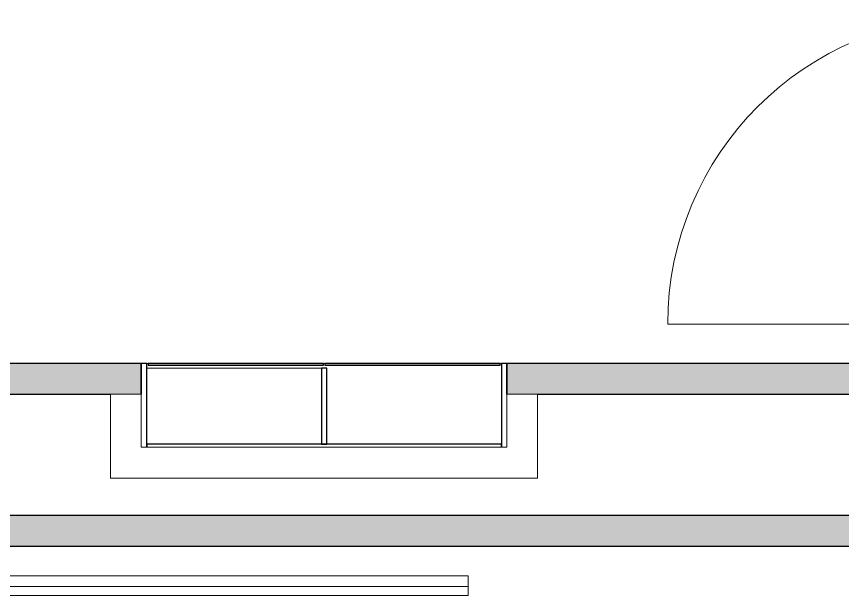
# Model space of a CAD drawing. Header units: millimetres. Extents: x 155927 to 326028, y -36033 to 97293.
# Drawn here: x 180163 to 182875, y 26146 to 28046 of the extents above; entities that cross this region are included whole.
import ezdxf

# ---------------------------------------------------------------- set-up
doc = ezdxf.new("R2010")
doc.units = ezdxf.units.MM
doc.header["$MEASUREMENT"] = 0
for name, color, linetype, lineweight in [('A-DOOR', 4, 'CONTINUOUS', 9), ('A-GENM', 8, 'CONTINUOUS', 9), ('A-WALL-PATT', 7, 'CONTINUOUS', 9), ('I-FURN', 8, 'CONTINUOUS', 9), ('I-WALL', 7, 'CONTINUOUS', 9)]:
    doc.layers.add(name, color=color, linetype=linetype, lineweight=lineweight)

msp = doc.modelspace()

# ---------------------------------------------------------------- hatches: boundary and pattern name
at = {"layer": 'A-GENM'}
h = msp.add_hatch(color=256, dxfattribs=at)
h.paths.add_polyline_path([(180594.7, 26901.6), (181170.7, 26901.6), (181170.7, 26907.6), (180594.7, 26907.6)], flags=0)
h.paths.add_polyline_path([(181174.7, 26901.6), (181750.7, 26901.6), (181750.7, 26907.6), (181174.7, 26907.6)], flags=0)
at = {"layer": 'A-WALL-PATT'}
h = msp.add_hatch(color=256, dxfattribs=at)
h.paths.add_polyline_path([(183401.8, 26806.6), (183502.8, 26806.6), (183502.8, 26907.6), (181772.7, 26907.6), (181772.7, 26806.6), (181873.7, 26806.6)], flags=0)
h.paths.add_polyline_path([(180471.7, 26806.6), (180572.7, 26806.6), (180572.7, 26907.6), (174439.7, 26907.6), (174439.7, 26806.6), (179317, 26806.6)], flags=0)
msp.add_hatch(color=256, dxfattribs=at).paths.add_polyline_path([(183502.8, 26307.6), (183502.8, 26408.6), (174561.2, 26408.6), (174561.2, 26307.6), (181743.4, 26307.6)], flags=0)

# ---------------------------------------------------------------- linework, layer by layer
at = {"layer": 'A-DOOR'}
msp.add_line((183310.8, 27036.4), (182300.8, 27036.4), dxfattribs=at)
msp.add_arc((183310.8, 27036.4), 1010, 90, 180, dxfattribs=at)
at = {"layer": 'A-GENM', "lineweight": 30}
for p, q in [((180590.7, 26907.6), (180572.7, 26907.6)), ((180572.7, 26907.6), (180572.7, 26806.6)), ((180590.7, 26632.1), (180590.7, 26907.6)), ((181170.7, 26907.6), (180594.7, 26907.6)), ((180594.7, 26907.6), (180594.7, 26901.6)), ((180594.7, 26901.6), (181170.7, 26901.6)), ((181170.7, 26901.6), (181170.7, 26907.6)), ((181750.7, 26907.6), (181174.7, 26907.6)), ((181174.7, 26907.6), (181174.7, 26901.6)), ((181174.7, 26901.6), (181750.7, 26901.6)), ((181750.7, 26901.6), (181750.7, 26907.6)), ((181772.7, 26907.6), (181754.7, 26907.6)), ((181754.7, 26907.6), (181754.7, 26632.1)), ((181772.7, 26806.6), (181772.7, 26907.6)), ((181181.7, 26892.1), (181163.7, 26892.1)), ((181163.7, 26892.1), (181163.7, 26642.1)), ((181181.7, 26642.1), (181181.7, 26892.1)), ((181754.7, 26642.1), (180590.7, 26642.1)), ((180590.7, 26642.1), (180590.7, 26632.1)), ((181163.7, 26642.1), (181181.7, 26642.1)), ((181754.7, 26632.1), (181754.7, 26642.1))]:
    msp.add_line(p, q, dxfattribs=at)
at = {"layer": 'A-GENM'}
for p, q in [((180590.7, 26907.6), (180594.7, 26907.6)), ((181170.7, 26907.6), (181174.7, 26907.6)), ((181750.7, 26907.6), (181754.7, 26907.6)), ((180590.7, 26892.1), (181163.7, 26892.1))]:
    msp.add_line(p, q, dxfattribs=at)
at = {"layer": 'I-FURN'}
for p, q in [((181645.5, 26210.6), (179245.5, 26210.6)), ((181645.5, 26175.6), (181645.5, 26210.6)), ((179245.5, 26175.6), (181645.5, 26175.6)), ((179245.5, 26175.6), (181645.5, 26175.6)), ((181645.5, 26175.6), (181645.5, 26145.6)), ((181645.5, 26145.6), (179245.5, 26145.6))]:
    msp.add_line(p, q, dxfattribs=at)
at = {"layer": 'I-WALL', "lineweight": 30}
for p, q in [((180572.7, 26907.6), (174439.7, 26907.6)), ((180572.7, 26806.6), (180572.7, 26907.6)), ((183310.8, 26907.6), (181772.7, 26907.6)), ((181772.7, 26907.6), (181772.7, 26806.6)), ((174561.2, 26806.6), (180471.7, 26806.6)), ((181873.7, 26806.6), (183401.8, 26806.6)), ((183401.8, 26408.6), (174561.2, 26408.6)), ((174561.2, 26307.6), (183502.8, 26307.6))]:
    msp.add_line(p, q, dxfattribs=at)
at = {"layer": 'I-WALL'}
for p, q in [((180471.7, 26531.1), (180471.7, 26806.6)), ((180572.7, 26806.6), (180471.7, 26806.6)), ((180572.7, 26806.6), (180572.7, 26632.1)), ((181772.7, 26632.1), (181772.7, 26806.6)), ((181873.7, 26806.6), (181772.7, 26806.6)), ((181873.7, 26806.6), (181873.7, 26531.1)), ((180572.7, 26632.1), (181772.7, 26632.1)), ((180471.7, 26531.1), (180572.7, 26531.1)), ((181772.7, 26531.1), (180572.7, 26531.1)), ((181772.7, 26531.1), (181873.7, 26531.1))]:
    msp.add_line(p, q, dxfattribs=at)

doc.saveas('drawing.dxf')
